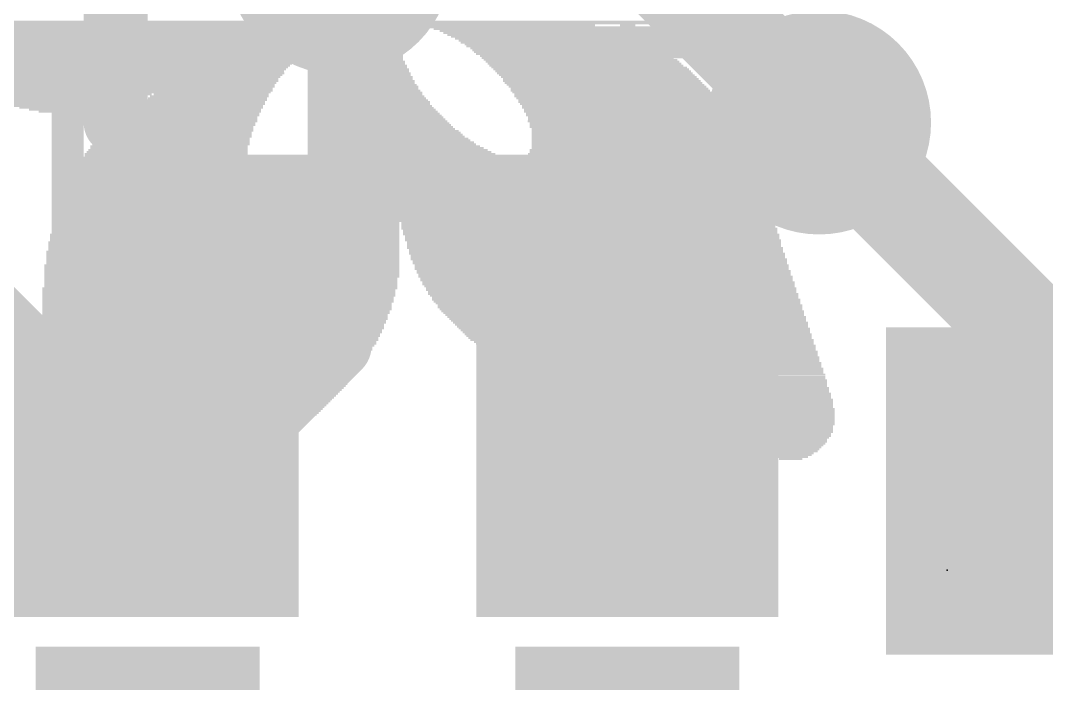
# Model space of a CAD drawing. Extents: x -0.1 to 17.9, y -0.1 to 29.2.
# Drawn here: x 7.496 to 11.571, y 6.789 to 9.422 of the extents above; entities that cross this region are included whole.
import ezdxf

# ---------------------------------------------------------------- set-up
doc = ezdxf.new("R2010")
doc.units = 0
for name, color, linetype in [('1', 12, 'CONTINUOUS'), ('16', 132, 'CONTINUOUS'), ('18', 110, 'CONTINUOUS'), ('21', 40, 'CONTINUOUS'), ('22', 253, 'CONTINUOUS'), ('24', 53, 'CONTINUOUS')]:
    doc.layers.add(name, color=color, linetype=linetype)

# ---------------------------------------------------------------- blocks, each defined once
blk = doc.blocks.new('RECT')
blk.add_solid([(-0.5, -0.5), (0.5, -0.5), (-0.5, 0.5), (0.5, 0.5)])
blk = doc.blocks.new('ROUNDV')
at = {"const_width": 0.5}
blk.add_lwpolyline([(0, -0.25, 1), (0, 0.25, 1), (0, -0.25)], format="xyb", dxfattribs=at)

msp = doc.modelspace()

# ---------------------------------------------------------------- linework, layer by layer
at = {"layer": '1'}
for points, const_width in [([(7.874, 10.287), (7.874, 9.017)], 0.254), ([(11.684, 8.001), (10.668, 9.017)], 0.4064), ([(7.874, 9.017), (8.128, 8.763)], 0.254), ([(8.128, 8.763), (9.652, 8.763)], 0.254), ([(9.652, 8.763), (9.906, 8.509)], 0.254), ([(9.906, 8.509), (9.906, 7.654)], 0.254), ([(7.366, 8.289), (8.001, 7.654)], 0.254), ([(11.684, 7.554), (11.684, 8.001)], 0.4064)]:
    msp.add_lwpolyline(points, dxfattribs=dict(at, const_width=const_width))
for points, const_width in [([(10.7398, 9.0888, 1), (10.5962, 8.9452)], 0.2032), ([(7.9189, 9.0619, 1), (7.8291, 8.9721)], 0.127), ([(7.8105, 9.017, 1), (7.9375, 9.017)], 0.127), ([(8.128, 8.8265, 1), (8.128, 8.6995)], 0.127), ([(9.6969, 8.8079, 1), (9.6071, 8.7181)], 0.127), ([(9.652, 8.6995, 1), (9.652, 8.8265)], 0.127), ([(8.0831, 8.7181, 1), (8.1729, 8.8079)], 0.127), ([(9.9695, 8.509, 1), (9.8425, 8.509)], 0.127), ([(9.8611, 8.4641, 1), (9.9509, 8.5539)], 0.127), ([(11.7856, 8.001, 1), (11.5824, 8.001)], 0.2032), ([(11.6122, 7.9292, 1), (11.7558, 8.0728)], 0.2032), ([(7.9561, 7.6091, 1), (8.0459, 7.6989)], 0.127), ([(9.8425, 7.654, 1), (9.9695, 7.654)], 0.127), ([(11.5824, 7.554, 1), (11.7856, 7.554)], 0.2032)]:
    msp.add_lwpolyline(points, format="xyb", dxfattribs=dict(at, const_width=const_width))
at = {"layer": '16'}
for points, const_width in [([(10.668, 9.017), (10.033, 9.652)], 0.4064), ([(8.763, 9.652), (8.763, 8.128)], 0.254), ([(8.763, 8.128), (8.255, 7.62)], 0.254), ([(8.255, 7.62), (2.54, 7.62)], 0.254)]:
    msp.add_lwpolyline(points, dxfattribs=dict(at, const_width=const_width))
for points, const_width in [([(10.5962, 8.9452, 1), (10.7398, 9.0888)], 0.2032), ([(8.8079, 8.0831, 1), (8.7181, 8.1729)], 0.127), ([(8.6995, 8.128, 1), (8.8265, 8.128)], 0.127), ([(8.255, 7.5565, 1), (8.255, 7.6835)], 0.127), ([(8.2101, 7.6649, 1), (8.2999, 7.5751)], 0.127)]:
    msp.add_lwpolyline(points, format="xyb", dxfattribs=dict(at, const_width=const_width))
at = {"layer": '21'}
for points, const_width in [([(7.6835, 8.4455), (7.6835, 9.3353)], 0.127), ([(7.6835, 9.3353), (8.1284, 9.3353)], 0.127), ([(8.1284, 9.3353), (8.2767, 9.187)], 0.127), ([(9.5885, 9.3353), (10.1817, 9.3353)], 0.127), ([(9.8851, 8.4455), (9.8851, 9.3353)], 0.127), ([(8.2767, 9.187), (8.2767, 8.8904)], 0.127), ([(8.2767, 8.8904), (8.1284, 8.7421)], 0.127), ([(8.1284, 8.7421), (7.6835, 8.7421)], 0.127), ([(7.9801, 8.7421), (8.2767, 8.4455)], 0.127), ([(8.001, 6.858), (7.62, 6.35)], 0.1524), ([(8.382, 6.35), (8.001, 6.858)], 0.1524), ([(9.906, 6.858), (9.525, 6.35)], 0.1524), ([(10.287, 6.35), (9.906, 6.858)], 0.1524)]:
    msp.add_lwpolyline(points, dxfattribs=dict(at, const_width=const_width))
for points, const_width in [([(7.7153, 9.3353, 1), (7.6518, 9.3353)], 0.0635), ([(7.6835, 9.367, 1), (7.6835, 9.3035)], 0.0635), ([(8.1508, 9.3577, 1), (8.1059, 9.3128)], 0.0635), ([(8.1284, 9.3035, 1), (8.1284, 9.367)], 0.0635), ([(9.5885, 9.367, 1), (9.5885, 9.3035)], 0.0635), ([(9.9168, 9.3353, 1), (9.8533, 9.3353)], 0.0635), ([(10.1817, 9.3035, 1), (10.1817, 9.367)], 0.0635), ([(8.3084, 9.187, 1), (8.2449, 9.187)], 0.0635), ([(8.2542, 9.1645, 1), (8.2991, 9.2094)], 0.0635), ([(8.2991, 8.8679, 1), (8.2542, 8.9128)], 0.0635), ([(8.2449, 8.8904, 1), (8.3084, 8.8904)], 0.0635), ([(7.6835, 8.7738, 1), (7.6835, 8.7103)], 0.0635), ([(8.0025, 8.7645, 1), (7.9576, 8.7196)], 0.0635), ([(8.1284, 8.7103, 1), (8.1284, 8.7738)], 0.0635), ([(8.1059, 8.7645, 1), (8.1508, 8.7196)], 0.0635), ([(7.6518, 8.4455, 1), (7.7153, 8.4455)], 0.0635), ([(8.2542, 8.423, 1), (8.2991, 8.468)], 0.0635), ([(9.8533, 8.4455, 1), (9.9168, 8.4455)], 0.0635), ([(8.0315, 6.8809, 1), (7.9705, 6.8351)], 0.0762), ([(8.0315, 6.8351, 1), (7.9705, 6.8809)], 0.0762), ([(9.9365, 6.8809, 1), (9.8755, 6.8351)], 0.0762), ([(9.9365, 6.8351, 1), (9.8755, 6.8809)], 0.0762)]:
    msp.add_lwpolyline(points, format="xyb", dxfattribs=dict(at, const_width=const_width))
at = {"layer": '24'}
msp.add_point((11.176, 7.239), dxfattribs=at)

# ---------------------------------------------------------------- block references
at = {"layer": '1', "xscale": 1.2, "yscale": 1.2}
for p in [(8.001, 7.654), (9.906, 7.654)]:
    msp.add_blockref('RECT', p, dxfattribs=at)
at = {"layer": '1', "xscale": 1.3, "yscale": 1.5, "rotation": 90}
msp.add_blockref('RECT', (11.684, 7.554), dxfattribs=at)
at = {"layer": '18', "xscale": 0.889, "yscale": 0.889}
for p in [(8.763, 9.652), (8.763, 9.652), (10.668, 9.017), (10.668, 9.017)]:
    msp.add_blockref('ROUNDV', p, dxfattribs=at)
at = {"layer": '21', "xscale": 0.889, "yscale": 0.1905}
for p in [(8.001, 6.8398), (9.906, 6.8398)]:
    msp.add_blockref('RECT', p, dxfattribs=at)
at = {"layer": '22', "rotation": 180}
for p, xscale, yscale in [((8.4709, 9.4183), 3.1776, 0.0076), ((8.4595, 9.4107), 3.1242, 0.0076), ((8.3414, 9.4031), 2.8727, 0.0076), ((7.9832, 9.3955), 2.1412, 0.0076), ((7.9832, 9.3879), 2.1108, 0.0077), ((7.9832, 9.3802), 2.0955, 0.0076), ((7.987, 9.3726), 2.0726, 0.0076), ((9.4615, 9.3955), 0.6934, 0.0076), ((9.4844, 9.3879), 0.6935, 0.0077), ((9.511, 9.3802), 0.701, 0.0076), ((9.5301, 9.3726), 0.7087, 0.0076), ((9.9073, 9.4031), 0.0609, 0.0076), ((7.987, 9.365), 2.0574, 0.0076), ((7.9908, 9.3574), 2.0498, 0.0076), ((7.9947, 9.3498), 2.0269, 0.0077), ((7.9985, 9.3421), 2.0193, 0.0076), ((7.8384, 9.3345), 1.684, 0.0076), ((8.8748, 9.3345), 0.2667, 0.0076), ((9.5492, 9.365), 0.7163, 0.0076), ((9.5682, 9.3574), 0.7239, 0.0076), ((9.5873, 9.3498), 0.7315, 0.0077), ((9.6025, 9.3421), 0.7315, 0.0076), ((9.6139, 9.3345), 0.7392, 0.0076), ((7.8385, 9.3269), 1.6535, 0.0076), ((7.8347, 9.3193), 1.6307, 0.0076), ((7.8384, 9.3117), 1.6078, 0.0077), ((7.8346, 9.304), 1.585, 0.0076), ((7.8347, 9.2964), 1.5697, 0.0076), ((7.8385, 9.2888), 1.5469, 0.0076), ((8.8824, 9.3269), 0.2515, 0.0076), ((8.8862, 9.3193), 0.2438, 0.0076), ((8.89, 9.3117), 0.2362, 0.0077), ((8.89, 9.304), 0.2362, 0.0076), ((8.8938, 9.2964), 0.2286, 0.0076), ((8.8976, 9.2888), 0.2362, 0.0076), ((9.633, 9.3269), 0.7467, 0.0076), ((9.6406, 9.3193), 0.7467, 0.0076), ((9.6558, 9.3117), 0.7468, 0.0077), ((9.6672, 9.304), 0.7544, 0.0076), ((9.6787, 9.2964), 0.762, 0.0076), ((9.6863, 9.2888), 0.762, 0.0076), ((7.8384, 9.2812), 1.5316, 0.0076), ((7.8422, 9.2736), 1.5087, 0.0077), ((7.8422, 9.2659), 1.4935, 0.0076), ((7.8422, 9.2583), 1.4783, 0.0076), ((7.846, 9.2507), 1.4555, 0.0076), ((8.8976, 9.2812), 0.2362, 0.0076), ((8.8976, 9.2736), 0.2362, 0.0077), ((8.9014, 9.2659), 0.2286, 0.0076), ((8.9052, 9.2583), 0.2362, 0.0076), ((8.9052, 9.2507), 0.2362, 0.0076), ((9.7015, 9.2812), 0.762, 0.0076), ((9.7091, 9.2736), 0.762, 0.0077), ((9.7206, 9.2659), 0.7696, 0.0076), ((9.7282, 9.2583), 0.7696, 0.0076), ((9.7358, 9.2507), 0.7696, 0.0076), ((7.846, 9.2431), 1.4401, 0.0076), ((7.846, 9.2355), 1.4249, 0.0077), ((7.8498, 9.2278), 1.4021, 0.0076), ((7.8498, 9.2202), 1.3869, 0.0076), ((7.8575, 9.2126), 1.3716, 0.0076), ((8.9091, 9.2431), 0.2439, 0.0076), ((8.9091, 9.2355), 0.2439, 0.0077), ((8.9129, 9.2278), 0.2515, 0.0076), ((8.9129, 9.2202), 0.2515, 0.0076), ((8.9167, 9.2126), 0.2591, 0.0076), ((9.7434, 9.2431), 0.7696, 0.0076), ((9.7549, 9.2355), 0.7773, 0.0077), ((9.7625, 9.2278), 0.7772, 0.0076), ((9.7701, 9.2202), 0.7772, 0.0076), ((9.7777, 9.2126), 0.7772, 0.0076), ((7.8613, 9.205), 1.3488, 0.0076), ((7.8613, 9.1974), 1.3335, 0.0077), ((7.8651, 9.1897), 1.3106, 0.0076), ((7.8727, 9.1821), 1.2954, 0.0076), ((7.8765, 9.1745), 1.2725, 0.0076), ((7.8803, 9.1669), 1.2497, 0.0076), ((8.9243, 9.1669), 0.2896, 0.0076), ((8.9205, 9.1821), 0.2819, 0.0076), ((8.9205, 9.1745), 0.2819, 0.0076), ((8.9167, 9.205), 0.2591, 0.0076), ((8.9205, 9.1974), 0.2667, 0.0077), ((8.9205, 9.1897), 0.2667, 0.0076), ((9.7854, 9.205), 0.7773, 0.0076), ((9.793, 9.1974), 0.7773, 0.0077), ((9.8006, 9.1897), 0.7772, 0.0076), ((9.8044, 9.1821), 0.7848, 0.0076), ((9.812, 9.1745), 0.7848, 0.0076), ((9.8197, 9.1669), 0.7849, 0.0076), ((7.8841, 9.1593), 1.2421, 0.0077), ((7.8918, 9.1516), 1.2116, 0.0076), ((7.8994, 9.144), 1.1964, 0.0076), ((7.9032, 9.1364), 1.1734, 0.0076), ((7.6746, 9.1288), 0.6858, 0.0076), ((8.2537, 9.1288), 0.4572, 0.0076), ((8.9319, 9.1364), 0.32, 0.0076), ((8.9319, 9.1288), 0.32, 0.0076), ((8.9281, 9.1593), 0.2972, 0.0077), ((8.9281, 9.1516), 0.2972, 0.0076), ((8.9319, 9.144), 0.3048, 0.0076), ((9.8273, 9.1593), 0.7849, 0.0077), ((9.8349, 9.1516), 0.7849, 0.0076), ((9.8387, 9.144), 0.7925, 0.0076), ((9.8463, 9.1364), 0.7924, 0.0076), ((9.8501, 9.1288), 0.7848, 0.0076), ((7.6746, 9.1212), 0.64, 0.0077), ((7.6708, 9.1135), 0.602, 0.0076), ((7.6746, 9.1059), 0.5638, 0.0076), ((7.6746, 9.0983), 0.5182, 0.0076), ((7.6746, 9.0907), 0.4724, 0.0076), ((7.6746, 9.0831), 0.4268, 0.0077), ((8.208, 9.0831), 0.503, 0.0077), ((8.2157, 9.0907), 0.5029, 0.0076), ((8.2233, 9.0983), 0.4877, 0.0076), ((8.2309, 9.1059), 0.4877, 0.0076), ((8.2385, 9.1135), 0.4724, 0.0076), ((8.2461, 9.1212), 0.4724, 0.0077), ((8.9433, 9.0831), 0.3734, 0.0077), ((8.9396, 9.1059), 0.3505, 0.0076), ((8.9434, 9.0983), 0.3581, 0.0076), ((8.9434, 9.0907), 0.3581, 0.0076), ((8.9357, 9.1212), 0.3276, 0.0077), ((8.9396, 9.1135), 0.3353, 0.0076), ((9.854, 9.1212), 0.7925, 0.0077), ((9.8616, 9.1135), 0.7925, 0.0076), ((9.8692, 9.1059), 0.7925, 0.0076), ((9.873, 9.0983), 0.8001, 0.0076), ((9.8768, 9.0907), 0.7925, 0.0076), ((9.8844, 9.0831), 0.7924, 0.0077), ((7.6746, 9.0754), 0.3658, 0.0076), ((7.6784, 9.0678), 0.2972, 0.0076), ((7.6784, 9.0602), 0.221, 0.0076), ((7.6822, 9.0526), 0.0762, 0.0076), ((8.1737, 9.045), 0.541, 0.0077), ((8.1775, 9.0526), 0.5334, 0.0076), ((8.189, 9.0602), 0.5257, 0.0076), ((8.1928, 9.0678), 0.5181, 0.0076), ((8.2004, 9.0754), 0.5182, 0.0076), ((8.951, 9.0602), 0.4039, 0.0076), ((8.9548, 9.0526), 0.4115, 0.0076), ((8.9586, 9.045), 0.4191, 0.0077), ((8.9471, 9.0754), 0.381, 0.0076), ((8.951, 9.0678), 0.3887, 0.0076), ((9.8883, 9.0754), 0.8001, 0.0076), ((9.8959, 9.0678), 0.8001, 0.0076), ((9.8959, 9.0602), 0.8001, 0.0076), ((9.9035, 9.0526), 0.8001, 0.0076), ((9.9073, 9.045), 0.8077, 0.0077), ((8.1433, 9.0069), 0.5715, 0.0077), ((8.1471, 9.0145), 0.5639, 0.0076), ((8.1547, 9.0221), 0.5639, 0.0076), ((8.1585, 9.0297), 0.5563, 0.0076), ((8.1661, 9.0373), 0.541, 0.0076), ((8.9662, 9.0069), 0.48, 0.0077), ((8.9624, 9.0221), 0.4572, 0.0076), ((8.9662, 9.0145), 0.4648, 0.0076), ((8.9624, 9.0297), 0.442, 0.0076), ((8.9586, 9.0373), 0.4343, 0.0076), ((9.9111, 9.0373), 0.8001, 0.0076), ((9.9149, 9.0297), 0.8077, 0.0076), ((9.9187, 9.0221), 0.8154, 0.0076), ((9.9225, 9.0145), 0.8078, 0.0076), ((9.9263, 9.0069), 0.8154, 0.0077), ((8.1128, 8.9611), 0.6019, 0.0076), ((8.1166, 8.9688), 0.5943, 0.0077), ((8.1204, 8.9764), 0.5867, 0.0076), ((8.128, 8.984), 0.5868, 0.0076), ((8.1318, 8.9916), 0.5792, 0.0076), ((8.1357, 8.9992), 0.5715, 0.0076), ((8.9814, 8.9688), 0.541, 0.0077), ((8.9853, 8.9611), 0.5487, 0.0076), ((8.9776, 8.984), 0.5182, 0.0076), ((8.9814, 8.9764), 0.5258, 0.0076), ((8.97, 8.9992), 0.4876, 0.0076), ((8.9739, 8.9916), 0.4953, 0.0076), ((9.9263, 8.9992), 0.8154, 0.0076), ((9.934, 8.9916), 0.8153, 0.0076), ((9.9378, 8.984), 0.8229, 0.0076), ((9.9378, 8.9764), 0.8229, 0.0076), ((9.9416, 8.9688), 0.8305, 0.0077), ((9.9416, 8.9611), 0.8305, 0.0076), ((8.0861, 8.923), 0.6248, 0.0076), ((8.0937, 8.9306), 0.6248, 0.0077), ((8.0975, 8.9383), 0.6172, 0.0076), ((8.1013, 8.9459), 0.6096, 0.0076), ((8.1051, 8.9535), 0.602, 0.0076), ((8.9967, 8.9306), 0.6172, 0.0077), ((9.0043, 8.923), 0.6324, 0.0076), ((8.9967, 8.9383), 0.602, 0.0076), ((8.9891, 8.9459), 0.5867, 0.0076), ((8.9891, 8.9535), 0.5715, 0.0076), ((9.9454, 8.9535), 0.8382, 0.0076), ((9.9454, 8.9459), 0.8382, 0.0076), ((9.9492, 8.9383), 0.8458, 0.0076), ((9.9492, 8.9306), 0.8458, 0.0077), ((9.953, 8.923), 0.8534, 0.0076), ((8.0747, 8.8925), 0.6477, 0.0077), ((8.0747, 8.8849), 0.6477, 0.0076), ((8.0785, 8.9002), 0.6401, 0.0076), ((8.0823, 8.9078), 0.6325, 0.0076), ((8.0861, 8.9154), 0.6248, 0.0076), ((9.0234, 8.8925), 0.7163, 0.0077), ((9.0348, 8.8849), 0.7391, 0.0076), ((9.0195, 8.9002), 0.6934, 0.0076), ((9.0081, 8.9154), 0.6554, 0.0076), ((9.0157, 8.9078), 0.6706, 0.0076), ((9.9454, 8.8849), 0.8991, 0.0076), ((9.953, 8.8925), 0.8839, 0.0077), ((9.953, 8.9078), 0.8687, 0.0076), ((9.953, 8.9002), 0.8687, 0.0076), ((9.953, 8.9154), 0.8534, 0.0076), ((8.0556, 8.8468), 0.6706, 0.0076), ((8.0556, 8.8392), 0.6706, 0.0076), ((8.0594, 8.8544), 0.663, 0.0077), ((8.0633, 8.8697), 0.6553, 0.0076), ((8.0633, 8.8621), 0.6553, 0.0076), ((8.0671, 8.8773), 0.6477, 0.0076), ((9.5225, 8.8392), 1.7907, 0.0076), ((9.5225, 8.8468), 1.7755, 0.0076), ((9.5263, 8.8544), 1.7679, 0.0077), ((9.5263, 8.8697), 1.7526, 0.0076), ((9.5301, 8.8621), 1.7602, 0.0076), ((9.0539, 8.8773), 0.7925, 0.0076), ((9.934, 8.8773), 0.9373, 0.0076), ((8.0442, 8.8011), 0.6934, 0.0076), ((8.048, 8.8163), 0.6858, 0.0077), ((8.048, 8.8087), 0.6858, 0.0076), ((8.0518, 8.8316), 0.6782, 0.0076), ((8.0518, 8.824), 0.6782, 0.0076), ((9.5148, 8.8011), 1.8364, 0.0076), ((9.5148, 8.8087), 1.8212, 0.0076), ((9.5187, 8.8163), 1.8135, 0.0077), ((9.5225, 8.824), 1.8059, 0.0076), ((9.5225, 8.8316), 1.7907, 0.0076), ((8.0404, 8.7706), 0.7163, 0.0076), ((8.0404, 8.763), 0.7163, 0.0076), ((8.0404, 8.7859), 0.7011, 0.0076), ((8.0442, 8.7782), 0.7087, 0.0077), ((8.0442, 8.7935), 0.6934, 0.0076), ((9.4996, 8.763), 1.8822, 0.0076), ((9.5034, 8.7706), 1.8746, 0.0076), ((9.5073, 8.7782), 1.8669, 0.0077), ((9.5072, 8.7859), 1.8516, 0.0076), ((9.511, 8.7935), 1.844, 0.0076), ((9.0577, 8.7173), 2.7965, 0.0076), ((8.0404, 8.7401), 0.7467, 0.0077), ((8.0442, 8.7325), 0.7544, 0.0076), ((8.0518, 8.7249), 0.7696, 0.0076), ((8.0404, 8.7554), 0.7315, 0.0076), ((8.0404, 8.7478), 0.7315, 0.0076), ((9.4729, 8.7249), 1.966, 0.0076), ((9.4844, 8.7325), 1.9431, 0.0076), ((9.4844, 8.7401), 1.9279, 0.0077), ((9.492, 8.7478), 1.9126, 0.0076), ((9.4958, 8.7554), 1.905, 0.0076), ((9.0576, 8.6792), 2.827, 0.0076), ((9.0576, 8.702), 2.8118, 0.0077), ((9.0576, 8.6944), 2.8118, 0.0076), ((9.0614, 8.6868), 2.8194, 0.0076), ((9.0615, 8.7097), 2.8041, 0.0076), ((9.0577, 8.6563), 2.8423, 0.0076), ((9.0577, 8.6487), 2.8423, 0.0076), ((9.0615, 8.6411), 2.8499, 0.0076), ((9.0576, 8.6716), 2.827, 0.0076), ((9.0615, 8.6639), 2.8347, 0.0077), ((8.3109, 8.603), 1.3792, 0.0076), ((8.3109, 8.5954), 1.3792, 0.0076), ((8.3147, 8.6182), 1.3716, 0.0076), ((8.3147, 8.6106), 1.3716, 0.0076), ((9.0577, 8.6335), 2.8575, 0.0076), ((9.0577, 8.6258), 2.8575, 0.0077), ((9.7511, 8.6182), 1.4859, 0.0076), ((9.7511, 8.6106), 1.4859, 0.0076), ((9.7511, 8.603), 1.4859, 0.0076), ((9.7549, 8.5954), 1.4935, 0.0076), ((8.3071, 8.5725), 1.3869, 0.0076), ((8.3071, 8.5649), 1.3869, 0.0076), ((8.3071, 8.5573), 1.3869, 0.0076), ((8.3109, 8.5877), 1.3792, 0.0077), ((8.3109, 8.5801), 1.3792, 0.0076), ((9.7587, 8.5877), 1.4859, 0.0077), ((9.7587, 8.5801), 1.4859, 0.0076), ((9.7625, 8.5725), 1.4935, 0.0076), ((9.7663, 8.5649), 1.4859, 0.0076), ((9.7663, 8.5573), 1.4859, 0.0076), ((8.3033, 8.542), 1.3945, 0.0076), ((8.3033, 8.5344), 1.3945, 0.0076), ((8.3033, 8.5268), 1.3945, 0.0076), ((8.3033, 8.5192), 1.3945, 0.0076), ((8.3071, 8.5496), 1.3869, 0.0077), ((9.7701, 8.5496), 1.4936, 0.0077), ((9.774, 8.542), 1.4859, 0.0076), ((9.774, 8.5344), 1.4859, 0.0076), ((9.774, 8.5268), 1.4859, 0.0076), ((9.7778, 8.5192), 1.4935, 0.0076), ((8.2995, 8.5039), 1.4021, 0.0076), ((8.2995, 8.4963), 1.4021, 0.0076), ((8.2995, 8.4887), 1.4021, 0.0076), ((8.2995, 8.4811), 1.4021, 0.0076), ((8.2995, 8.4734), 1.4021, 0.0077), ((8.3033, 8.5115), 1.3945, 0.0077), ((9.7816, 8.5115), 1.4859, 0.0077), ((9.7816, 8.5039), 1.4859, 0.0076), ((9.7854, 8.4963), 1.4935, 0.0076), ((9.7892, 8.4887), 1.4859, 0.0076), ((9.7892, 8.4811), 1.4859, 0.0076), ((9.793, 8.4734), 1.4935, 0.0077), ((8.2957, 8.4506), 1.4097, 0.0076), ((8.2957, 8.443), 1.4097, 0.0076), ((8.2957, 8.4353), 1.4097, 0.0077), ((8.2995, 8.4658), 1.4021, 0.0076), ((8.2995, 8.4582), 1.4021, 0.0076), ((9.7968, 8.4658), 1.4859, 0.0076), ((9.7968, 8.4582), 1.4859, 0.0076), ((9.8044, 8.4506), 1.4859, 0.0076), ((9.8044, 8.443), 1.4859, 0.0076), ((9.8044, 8.4353), 1.4859, 0.0077), ((8.2957, 8.4277), 1.4097, 0.0076), ((8.2957, 8.4201), 1.4097, 0.0076), ((8.2957, 8.4125), 1.4097, 0.0076), ((8.2957, 8.4049), 1.4097, 0.0076), ((8.2919, 8.3972), 1.4021, 0.0077), ((9.8121, 8.4277), 1.4859, 0.0076), ((9.8121, 8.4201), 1.4859, 0.0076), ((9.8159, 8.4125), 1.4783, 0.0076), ((9.8197, 8.4049), 1.4859, 0.0076), ((9.8235, 8.3972), 1.4783, 0.0077), ((8.2881, 8.3591), 1.4097, 0.0077), ((8.2842, 8.3515), 1.402, 0.0076), ((8.2919, 8.3896), 1.4021, 0.0076), ((8.2919, 8.382), 1.4021, 0.0076), ((8.2919, 8.3744), 1.4021, 0.0076), ((8.2919, 8.3668), 1.4021, 0.0076), ((9.8235, 8.3896), 1.4783, 0.0076), ((9.8311, 8.382), 1.4783, 0.0076), ((9.8311, 8.3744), 1.4783, 0.0076), ((9.8349, 8.3668), 1.4707, 0.0076), ((9.8425, 8.3591), 1.4706, 0.0077), ((9.8425, 8.3515), 1.4706, 0.0076), ((8.2842, 8.3439), 1.402, 0.0076), ((8.2842, 8.3363), 1.402, 0.0076), ((8.2842, 8.3287), 1.402, 0.0076), ((8.2804, 8.321), 1.3944, 0.0077), ((8.2804, 8.3134), 1.3944, 0.0076), ((9.8463, 8.3439), 1.463, 0.0076), ((9.8501, 8.3363), 1.4706, 0.0076), ((9.8539, 8.3287), 1.463, 0.0076), ((9.8577, 8.321), 1.4554, 0.0077), ((9.8616, 8.3134), 1.4631, 0.0076), ((8.2804, 8.3058), 1.3944, 0.0076), ((8.2766, 8.2982), 1.3868, 0.0076), ((8.2766, 8.2906), 1.3868, 0.0076), ((8.2766, 8.2829), 1.3868, 0.0077), ((8.2766, 8.2753), 1.3868, 0.0076), ((9.8654, 8.3058), 1.4555, 0.0076), ((9.8692, 8.2982), 1.4478, 0.0076), ((9.8768, 8.2906), 1.4478, 0.0076), ((9.8768, 8.2829), 1.4478, 0.0077), ((9.8806, 8.2753), 1.4402, 0.0076), ((8.2728, 8.2677), 1.3792, 0.0076), ((8.2728, 8.2601), 1.3792, 0.0076), ((8.269, 8.2525), 1.3716, 0.0076), ((8.269, 8.2448), 1.3716, 0.0077), ((8.269, 8.2372), 1.3716, 0.0076), ((8.2652, 8.2296), 1.3639, 0.0076), ((9.8882, 8.2677), 1.4402, 0.0076), ((9.892, 8.2601), 1.4326, 0.0076), ((9.8959, 8.2525), 1.4249, 0.0076), ((9.9035, 8.2448), 1.4249, 0.0077), ((9.9073, 8.2372), 1.4173, 0.0076), ((9.9111, 8.2296), 1.4097, 0.0076), ((8.2614, 8.2144), 1.3563, 0.0076), ((8.2614, 8.2067), 1.3563, 0.0077), ((8.2614, 8.1991), 1.3563, 0.0076), ((8.2576, 8.1915), 1.3487, 0.0076), ((8.2652, 8.222), 1.3639, 0.0076), ((9.9187, 8.222), 1.4097, 0.0076), ((9.9225, 8.2144), 1.402, 0.0076), ((9.9263, 8.2067), 1.3944, 0.0077), ((9.934, 8.1991), 1.3945, 0.0076), ((9.9378, 8.1915), 1.3869, 0.0076), ((8.2576, 8.1839), 1.3487, 0.0076), ((8.2538, 8.1763), 1.3411, 0.0076), ((8.2538, 8.1686), 1.3411, 0.0077), ((8.25, 8.161), 1.3335, 0.0076), ((8.25, 8.1534), 1.3335, 0.0076), ((8.2461, 8.1458), 1.3258, 0.0076), ((9.9416, 8.1839), 1.3793, 0.0076), ((9.9492, 8.1763), 1.3792, 0.0076), ((9.953, 8.1686), 1.3716, 0.0077), ((9.9568, 8.161), 1.364, 0.0076), ((9.9644, 8.1534), 1.364, 0.0076), ((9.9721, 8.1458), 1.3487, 0.0076), ((8.2461, 8.1382), 1.3258, 0.0076), ((8.2423, 8.1306), 1.3182, 0.0077), ((8.2385, 8.1229), 1.3106, 0.0076), ((8.2385, 8.1153), 1.3106, 0.0076), ((8.2347, 8.1077), 1.303, 0.0076), ((9.9759, 8.1382), 1.3411, 0.0076), ((9.9835, 8.1306), 1.3411, 0.0077), ((9.9911, 8.1229), 1.3259, 0.0076), ((9.9949, 8.1153), 1.3182, 0.0076), ((10.0025, 8.1077), 1.3182, 0.0076), ((8.2347, 8.1001), 1.303, 0.0076), ((8.2309, 8.0925), 1.2954, 0.0077), ((8.2271, 8.0848), 1.2877, 0.0076), ((8.2271, 8.0772), 1.2877, 0.0076), ((8.2233, 8.0696), 1.2801, 0.0076), ((10.0101, 8.1001), 1.303, 0.0076), ((10.0139, 8.0925), 1.2954, 0.0077), ((10.0254, 8.0848), 1.2878, 0.0076), ((10.033, 8.0772), 1.2726, 0.0076), ((10.0368, 8.0696), 1.265, 0.0076), ((8.2195, 8.062), 1.2725, 0.0076), ((8.2157, 8.0544), 1.2649, 0.0077), ((8.2157, 8.0467), 1.2649, 0.0076), ((8.2119, 8.0391), 1.2573, 0.0076), ((8.208, 8.0315), 1.2496, 0.0076), ((8.2042, 8.0239), 1.242, 0.0076), ((10.0483, 8.062), 1.2573, 0.0076), ((10.0559, 8.0544), 1.2421, 0.0077), ((10.0635, 8.0467), 1.2268, 0.0076), ((10.0711, 8.0391), 1.2268, 0.0076), ((10.0787, 8.0315), 1.2116, 0.0076), ((10.0864, 8.0239), 1.1963, 0.0076), ((8.2042, 8.0163), 1.242, 0.0077), ((8.2004, 8.0086), 1.2344, 0.0076), ((8.1966, 8.001), 1.2268, 0.0076), ((8.1928, 7.9934), 1.2192, 0.0076), ((8.189, 7.9858), 1.2115, 0.0076), ((10.0978, 8.0163), 1.1887, 0.0077), ((10.1092, 8.0086), 1.1658, 0.0076), ((10.1168, 8.001), 1.1506, 0.0076), ((10.1282, 7.9934), 1.143, 0.0076), ((10.1396, 7.9858), 1.1201, 0.0076), ((8.189, 7.9782), 1.2115, 0.0077), ((8.1852, 7.9705), 1.2039, 0.0076), ((8.1814, 7.9629), 1.1963, 0.0076), ((8.1776, 7.9553), 1.1887, 0.0076), ((8.1738, 7.9477), 1.1811, 0.0076), ((10.1472, 7.9782), 1.1049, 0.0077), ((10.1587, 7.9705), 1.082, 0.0076), ((10.174, 7.9629), 1.0668, 0.0076), ((10.1854, 7.9553), 1.044, 0.0076), ((10.1969, 7.9477), 1.0211, 0.0076), ((8.1699, 7.9401), 1.1734, 0.0077), ((8.1661, 7.9324), 1.1658, 0.0076), ((8.1623, 7.9248), 1.1582, 0.0076), ((8.1585, 7.9172), 1.1506, 0.0076), ((8.1547, 7.9096), 1.143, 0.0076), ((8.1509, 7.902), 1.1353, 0.0077), ((10.212, 7.9401), 1.0059, 0.0077), ((10.2235, 7.9324), 0.983, 0.0076), ((10.235, 7.9248), 0.9601, 0.0076), ((10.2501, 7.9172), 0.9449, 0.0076), ((10.2616, 7.9096), 0.922, 0.0076), ((10.2769, 7.902), 0.8915, 0.0077), ((8.1471, 7.8943), 1.1277, 0.0076), ((8.1433, 7.8867), 1.1201, 0.0076), ((8.1395, 7.8791), 1.1125, 0.0076), ((8.1357, 7.8715), 1.1049, 0.0076), ((8.1318, 7.8639), 1.0972, 0.0077), ((10.2882, 7.8943), 0.8687, 0.0076), ((10.2997, 7.8867), 0.8458, 0.0076), ((10.3149, 7.8791), 0.8306, 0.0076), ((10.3263, 7.8715), 0.8077, 0.0076), ((10.3378, 7.8639), 0.7848, 0.0077), ((8.128, 7.8562), 1.0896, 0.0076), ((8.1204, 7.8486), 1.0744, 0.0076), ((8.1166, 7.841), 1.0668, 0.0076), ((8.1128, 7.8334), 1.0591, 0.0076), ((8.109, 7.8258), 1.0515, 0.0077), ((10.3492, 7.8562), 0.762, 0.0076), ((10.3606, 7.8486), 0.7391, 0.0076), ((10.372, 7.841), 0.7163, 0.0076), ((10.3835, 7.8334), 0.6934, 0.0076), ((10.3949, 7.8258), 0.6705, 0.0077), ((8.1014, 7.8181), 1.0363, 0.0076), ((8.0976, 7.8105), 1.0287, 0.0076), ((8.0937, 7.8029), 1.021, 0.0076), ((8.0861, 7.7953), 1.0058, 0.0076), ((8.0823, 7.7877), 0.9982, 0.0077), ((8.0785, 7.78), 0.9906, 0.0076), ((10.4063, 7.8181), 0.6477, 0.0076), ((10.414, 7.8105), 0.6172, 0.0076), ((10.4254, 7.8029), 0.5944, 0.0076), ((10.4368, 7.7953), 0.5715, 0.0076), ((10.4483, 7.7877), 0.5486, 0.0077), ((10.4559, 7.78), 0.5182, 0.0076), ((8.0709, 7.7724), 0.9753, 0.0076), ((8.0671, 7.7648), 0.9677, 0.0076), ((8.0595, 7.7572), 0.9525, 0.0076), ((8.0556, 7.7496), 0.9448, 0.0077), ((8.0518, 7.7419), 0.9372, 0.0076), ((10.4673, 7.7724), 0.4953, 0.0076), ((10.4749, 7.7648), 0.4649, 0.0076), ((10.4825, 7.7572), 0.4343, 0.0076), ((10.494, 7.7496), 0.4114, 0.0077), ((10.5016, 7.7419), 0.381, 0.0076), ((8.0442, 7.7343), 0.922, 0.0076), ((8.0404, 7.7267), 0.9144, 0.0076), ((8.0366, 7.7191), 0.9067, 0.0076), ((8.029, 7.7115), 0.8915, 0.0077), ((8.0252, 7.7038), 0.8839, 0.0076), ((10.5092, 7.7343), 0.3505, 0.0076), ((10.5168, 7.7267), 0.3201, 0.0076), ((10.5245, 7.7191), 0.2896, 0.0076), ((10.5321, 7.7115), 0.259, 0.0077), ((10.5359, 7.7038), 0.221, 0.0076), ((8.0213, 7.6962), 0.8763, 0.0076), ((8.0137, 7.6886), 0.861, 0.0076), ((8.0099, 7.681), 0.8534, 0.0076), ((8.0023, 7.6734), 0.8382, 0.0077), ((7.9985, 7.6657), 0.8305, 0.0076), ((7.9947, 7.6581), 0.8229, 0.0076), ((10.5435, 7.6962), 0.1905, 0.0076), ((10.5511, 7.6886), 0.1447, 0.0076), ((10.5549, 7.681), 0.0915, 0.0076), ((7.987, 7.6505), 0.8077, 0.0076), ((7.9832, 7.6429), 0.8001, 0.0076), ((7.9794, 7.6353), 0.7924, 0.0077), ((7.9718, 7.6276), 0.7772, 0.0076), ((7.968, 7.62), 0.7696, 0.0076), ((7.9527, 7.5972), 0.7391, 0.0077), ((7.9604, 7.6124), 0.7543, 0.0076), ((7.9566, 7.6048), 0.7467, 0.0076), ((7.9452, 7.5895), 0.7239, 0.0076), ((7.9413, 7.5819), 0.7162, 0.0076), ((7.9146, 7.5438), 0.6629, 0.0076), ((7.9108, 7.5362), 0.6553, 0.0076), ((7.9375, 7.5743), 0.7086, 0.0076), ((7.9299, 7.5667), 0.6934, 0.0076), ((7.9261, 7.5591), 0.6858, 0.0077), ((7.9223, 7.5514), 0.6781, 0.0076), ((7.8841, 7.4981), 0.6019, 0.0076), ((7.9032, 7.5286), 0.64, 0.0076), ((7.8994, 7.521), 0.6324, 0.0077), ((7.8956, 7.5133), 0.6248, 0.0076), ((7.888, 7.5057), 0.6096, 0.0076), ((7.8803, 7.4905), 0.5943, 0.0076), ((7.8728, 7.4829), 0.5791, 0.0077), ((7.869, 7.4752), 0.5715, 0.0076), ((7.8651, 7.4676), 0.5638, 0.0076), ((7.8575, 7.46), 0.5486, 0.0076), ((7.846, 7.4447), 0.5257, 0.0077), ((7.8422, 7.4371), 0.5181, 0.0076), ((7.8537, 7.4524), 0.541, 0.0076), ((7.8385, 7.4295), 0.5105, 0.0076), ((7.8309, 7.4219), 0.4953, 0.0076), ((7.827, 7.4143), 0.4876, 0.0076), ((7.8232, 7.4066), 0.48, 0.0077), ((7.8156, 7.399), 0.4648, 0.0076), ((7.8117, 7.3838), 0.4419, 0.0076), ((7.8156, 7.3914), 0.4496, 0.0076), ((7.8042, 7.3762), 0.4267, 0.0076), ((7.8004, 7.3685), 0.4191, 0.0077), ((7.7927, 7.3609), 0.4038, 0.0076), ((7.7927, 7.3533), 0.3886, 0.0076), ((7.7889, 7.3457), 0.381, 0.0076), ((7.7813, 7.3381), 0.3658, 0.0076), ((7.7774, 7.3228), 0.3429, 0.0076), ((7.7813, 7.3304), 0.3505, 0.0077), ((7.7736, 7.3152), 0.3201, 0.0076), ((7.7737, 7.3076), 0.3048, 0.0076), ((7.7661, 7.3), 0.2895, 0.0076), ((7.7661, 7.2924), 0.2743, 0.0077), ((7.7661, 7.2847), 0.2591, 0.0076), ((7.766, 7.2771), 0.2286, 0.0076), ((7.7623, 7.2695), 0.2057, 0.0076), ((7.7661, 7.2619), 0.1829, 0.0076), ((7.766, 7.2543), 0.1524, 0.0077), ((7.7623, 7.2466), 0.1143, 0.0076), ((7.7622, 7.239), 0.0686, 0.0076)]:
    msp.add_blockref('RECT', p, dxfattribs=dict(at, xscale=xscale, yscale=yscale))

doc.saveas('drawing.dxf')
